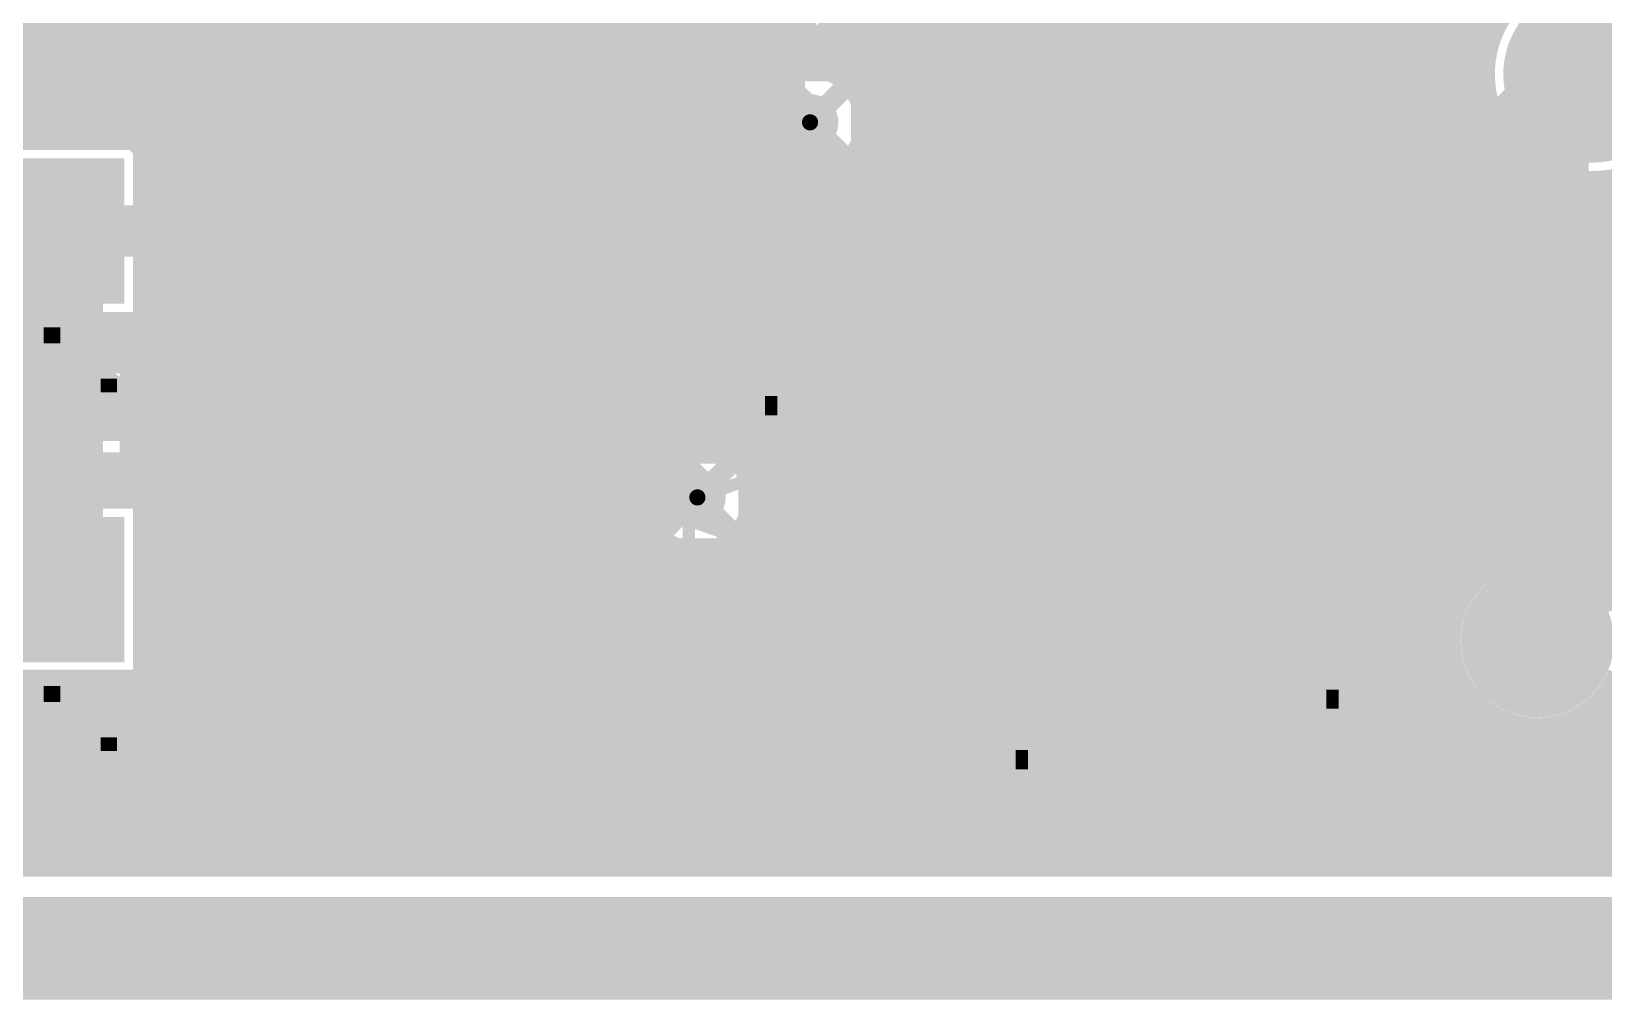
# Model space of a CAD drawing. Extents: x -1 to 119, y -42 to 51.
# Drawn here: x 76.58 to 96.07, y -0.64 to 11.36 of the extents above; entities that cross this region are included whole.
import ezdxf

# ---------------------------------------------------------------- set-up
doc = ezdxf.new("R2010")
doc.units = 0
doc.header["$MEASUREMENT"] = 0
doc.layers.get('0').update_dxf_attribs({"linetype": 'CONTINUOUS'})
for name, color, linetype in [('22-304-0_BOT', 7, 'CONTINUOUS'), ('22-304-0_DRD', 7, 'CONTINUOUS'), ('22-304-0_GND', 6, 'CONTINUOUS'), ('22-304-0_IN1', 4, 'CONTINUOUS'), ('22-304-0_SMB', 3, 'CONTINUOUS'), ('22-304-0_SMT', 5, 'CONTINUOUS'), ('22-304-0_SPT', 10, 'CONTINUOUS'), ('22-304-0_SST', 14, 'CONTINUOUS'), ('22-304-0_TOP', 9, 'CONTINUOUS'), ('THRUHOLE_TAP', 11, 'CONTINUOUS')]:
    doc.layers.add(name, color=color, linetype=linetype)

# ---------------------------------------------------------------- blocks, each defined once
blk = doc.blocks.new('ROUND_19')
at = {"const_width": 0.99949}
blk.add_lwpolyline([(-0.499744, 0, 1), (0.499744, 0, 1)], format="xyb", close=True, dxfattribs=at)
blk = doc.blocks.new('ROUND_22')
at = {"const_width": 0.7493}
blk.add_lwpolyline([(-0.37465, 0, 1), (0.37465, 0, 1)], format="xyb", close=True, dxfattribs=at)
blk = doc.blocks.new('SQUARE_25')
blk.add_solid([(0.8001, 0.8001), (0.8001, -0.8001), (-0.8001, 0.8001), (-0.8001, -0.8001)])
blk = doc.blocks.new('ROUND_60')
at = {"const_width": 0.35052}
blk.add_lwpolyline([(-0.17526, 0, 1), (0.17526, 0, 1)], format="xyb", close=True, dxfattribs=at)
blk = doc.blocks.new('ROUND_57')
at = {"const_width": 0.35052}
blk.add_lwpolyline([(-0.17526, 0, 1), (0.17526, 0, 1)], format="xyb", close=True, dxfattribs=at)
blk = doc.blocks.new('ROUND_64')
at = {"const_width": 0.35052}
blk.add_lwpolyline([(-0.17526, 0, 1), (0.17526, 0, 1)], format="xyb", close=True, dxfattribs=at)
blk = doc.blocks.new('ROUND_66')
at = {"const_width": 1.09982}
blk.add_lwpolyline([(-0.54991, 0, 1), (0.54991, 0, 1)], format="xyb", close=True, dxfattribs=at)
blk = doc.blocks.new('SQUARE_70')
blk.add_solid([(0.89916, 0.89916), (0.89916, -0.89916), (-0.89916, 0.89916), (-0.89916, -0.89916)])
blk = doc.blocks.new('ROUND_74')
at = {"const_width": 0.94996}
blk.add_lwpolyline([(-0.47498, 0, 1), (0.47498, 0, 1)], format="xyb", close=True, dxfattribs=at)
blk = doc.blocks.new('RECTANGLE_2')
blk.add_solid([(0.4826, 0.4064), (0.4826, -0.4064), (-0.4826, 0.4064), (-0.4826, -0.4064)])
blk = doc.blocks.new('RECTANGLE_3')
blk.add_solid([(0.63627, 0.51308), (0.63627, -0.51308), (-0.63627, 0.51308), (-0.63627, -0.51308)])
blk = doc.blocks.new('RECTANGLE_14')
blk.add_solid([(0.508, 0.635), (0.508, -0.635), (-0.508, 0.635), (-0.508, -0.635)])
blk = doc.blocks.new('RECTANGLE_15')
blk.add_solid([(0.6985, 0.4445), (0.6985, -0.4445), (-0.6985, 0.4445), (-0.6985, -0.4445)])
blk = doc.blocks.new('RECTANGLE_17')
blk.add_solid([(1.905, 2.1209), (1.905, -2.1209), (-1.905, 2.1209), (-1.905, -2.1209)])
blk = doc.blocks.new('OBLONG_36')
at = {"const_width": 0.65024}
blk.add_lwpolyline([(0, 0.50038), (0, -0.50038)], dxfattribs=at)
at = {"const_width": 0.32512}
for points in [[(-0.16256, 0.50038, 1), (0.16256, 0.50038, 1)], [(-0.16256, -0.50038, 1), (0.16256, -0.50038, 1)]]:
    blk.add_lwpolyline(points, format="xyb", close=True, dxfattribs=at)
blk = doc.blocks.new('ROUND_87')
at = {"const_width": 0.10033}
blk.add_lwpolyline([(-0.050164, 0, 1), (0.050164, 0, 1)], format="xyb", close=True, dxfattribs=at)
blk = doc.blocks.new('ROUND_88')
at = {"const_width": 0.65024}
blk.add_lwpolyline([(-0.32512, 0, 1), (0.32512, 0, 1)], format="xyb", close=True, dxfattribs=at)
blk = doc.blocks.new('ROUND_89')
at = {"const_width": 0.44958}
blk.add_lwpolyline([(-0.22479, 0, 1), (0.22479, 0, 1)], format="xyb", close=True, dxfattribs=at)
blk = doc.blocks.new('ROUND_91')
at = {"const_width": 0.40005}
blk.add_lwpolyline([(-0.200024, 0, 1), (0.200024, 0, 1)], format="xyb", close=True, dxfattribs=at)

msp = doc.modelspace()

# ---------------------------------------------------------------- linework, layer by layer
at = {"layer": '22-304-0_BOT'}
for points, const_width in [([(116.967, 49.022), (116.967, 1.016), (1.016, 1.016)], 0.254), ([(81.4832, 31.89986), (81.4832, 9.5377)], 0.254), ([(81.7118, 31.67126), (81.7118, 9.5377)], 0.254), ([(81.9404, 31.44266), (81.9404, 9.5377)], 0.254), ([(82.169, 31.21406), (82.169, 9.5377)], 0.254), ([(82.3976, 30.98546), (82.3976, 9.5377)], 0.254), ([(82.6262, 30.75686), (82.6262, 9.5377)], 0.254), ([(82.8548, 30.54858), (82.8548, 9.5377)], 0.254), ([(83.0834, 30.4546), (83.0834, 9.5377)], 0.254), ([(83.312, 30.4419), (83.312, 9.5377)], 0.254), ([(83.5406, 30.4419), (83.5406, 9.5377)], 0.254), ([(83.7692, 30.4419), (83.7692, 9.5377)], 0.254), ([(83.9978, 30.4419), (83.9978, 9.5377)], 0.254), ([(84.2264, 30.4419), (84.2264, 9.5377)], 0.254), ([(84.455, 30.4419), (84.455, 9.5377)], 0.254), ([(84.6836, 30.4419), (84.6836, 9.5377)], 0.254), ([(84.9122, 30.4419), (84.9122, 9.5377)], 0.254), ([(85.1408, 30.4419), (85.1408, 9.5377)], 0.254), ([(94.0562, 30.4419), (94.0562, 1.016)], 0.254), ([(94.2848, 30.4419), (94.2848, 10.14984)], 0.254), ([(94.5134, 30.4419), (94.5134, 10.77214)], 0.254), ([(90.8558, 22.8473), (90.8558, 1.016)], 0.254), ([(91.0844, 22.8473), (91.0844, 1.016)], 0.254), ([(91.313, 22.8473), (91.313, 1.016)], 0.254), ([(91.5416, 22.82698), (91.5416, 1.016)], 0.254), ([(93.8276, 22.74316), (93.8276, 1.016)], 0.254), ([(90.6272, 22.65426), (90.6272, 1.016)], 0.254), ([(91.7702, 22.5298), (91.7702, 1.016)], 0.254), ([(93.599, 22.48408), (93.599, 1.016)], 0.254), ([(90.3986, 22.42566), (90.3986, 1.016)], 0.254), ([(91.9988, 22.352), (91.9988, 1.016)], 0.254), ([(93.3704, 22.32152), (93.3704, 1.016)], 0.254), ([(90.17, 22.19706), (90.17, 1.016)], 0.254), ([(92.2274, 22.2377), (92.2274, 1.016)], 0.254), ([(92.456, 22.17166), (92.456, 1.016)], 0.254), ([(92.6846, 22.1488), (92.6846, 1.016)], 0.254), ([(92.9132, 22.16404), (92.9132, 1.016)], 0.254), ([(93.1418, 22.21992), (93.1418, 1.016)], 0.254), ([(89.9414, 21.96846), (89.9414, 1.016)], 0.254), ([(89.7128, 21.73986), (89.7128, 1.016)], 0.254), ([(89.4842, 21.51126), (89.4842, 1.016)], 0.254), ([(89.2556, 21.28266), (89.2556, 1.016)], 0.254), ([(89.027, 21.05406), (89.027, 1.016)], 0.254), ([(88.7984, 20.82546), (88.7984, 1.016)], 0.254), ([(88.5698, 20.59686), (88.5698, 1.016)], 0.254), ([(88.3412, 20.36826), (88.3412, 1.016)], 0.254), ([(76.9112, 20.2311), (76.9112, 10.0203)], 0.254), ([(77.1398, 20.0025), (77.1398, 10.0203)], 0.254), ([(86.741, 20.07616), (86.741, 10.68832)], 0.254), ([(88.1126, 20.13966), (88.1126, 1.016)], 0.254), ([(77.3684, 19.7739), (77.3684, 10.0203)], 0.254), ([(86.9696, 19.7739), (86.9696, 1.016)], 0.254), ([(87.884, 19.86788), (87.884, 1.016)], 0.254), ([(87.1982, 19.66214), (87.1982, 1.016)], 0.254), ([(87.4268, 19.64182), (87.4268, 1.016)], 0.254), ([(87.6554, 19.70024), (87.6554, 1.016)], 0.254), ([(77.597, 19.5453), (77.597, 10.0203)], 0.254), ([(77.8256, 18.20418), (77.8256, 10.0203)], 0.254), ([(81.2546, 18.01876), (81.2546, 9.5377)], 0.254), ([(76.835, 8.89), (85.598, 8.89), (86.233, 9.525), (86.233, 10.16), (85.852, 10.541), (85.852, 14.6558), (85.852, 17.78)], 0.635), ([(78.0542, 17.99336), (78.0542, 9.5377)], 0.254), ([(78.2828, 17.9578), (78.2828, 9.5377)], 0.254), ([(78.5114, 17.9578), (78.5114, 9.5377)], 0.254), ([(78.74, 17.9578), (78.74, 9.5377)], 0.254), ([(78.9686, 17.9578), (78.9686, 9.5377)], 0.254), ([(79.1972, 17.9578), (79.1972, 9.5377)], 0.254), ([(79.4258, 17.9578), (79.4258, 9.5377)], 0.254), ([(79.6544, 17.9578), (79.6544, 9.5377)], 0.254), ([(79.883, 17.9578), (79.883, 9.5377)], 0.254), ([(80.1116, 17.9578), (80.1116, 9.5377)], 0.254), ([(80.3402, 17.9578), (80.3402, 9.5377)], 0.254), ([(80.5688, 17.9578), (80.5688, 9.5377)], 0.254), ([(80.7974, 17.9578), (80.7974, 9.5377)], 0.254), ([(81.026, 17.9578), (81.026, 9.5377)], 0.254), ([(94.742, 15.22476), (94.742, 11.4427)], 0.254), ([(86.5124, 14.49324), (86.5124, 10.85596)], 0.254), ([(85.2043, 14.44752), (85.2043, 10.541)], 0.254), ([(86.4997, 14.44752), (86.4997, 10.86104)], 0.254), ([(76.6826, 13.99794), (76.6826, 10.0203)], 0.254), ([(76.454, 13.81506), (76.454, 10.0203)], 0.254), ([(85.2043, 11.303), (75.48372, 11.303)], 0.254), ([(94.6785, 11.303), (86.4997, 11.303)], 0.254), ([(95.92564, 10.83564), (95.25, 10.14984), (95.25, 3.81)], 1.27), ([(85.2043, 11.0744), (75.48372, 11.0744)], 0.254), ([(94.615, 11.0744), (86.4997, 11.0744)], 0.254), ([(85.2043, 10.8458), (75.48372, 10.8458)], 0.254), ([(94.58198, 10.8458), (86.53272, 10.8458)], 0.254), ([(85.2043, 10.6172), (75.48372, 10.6172)], 0.254), ([(94.40672, 10.6172), (86.79688, 10.6172)], 0.254), ([(86.233, 10.2362), (86.233, 10.16), (86.233, 9.525), (85.598, 8.89), (76.835, 8.89)], 0.635), ([(85.22208, 10.3886), (75.48372, 10.3886)], 0.254), ([(94.31528, 10.3886), (86.89594, 10.3886)], 0.254), ([(85.32876, 10.16), (75.48372, 10.16)], 0.254), ([(77.9653, 10.0203), (75.7047, 10.0203)], 0.254), ([(77.9653, 10.0203), (77.9653, 9.5377)], 0.254), ([(85.3694, 10.1092), (85.3694, 9.5758)], 0.254), ([(85.39988, 10.07618), (85.5853, 9.89076)], 0.254), ([(86.8807, 10.02792), (86.8807, 9.525)], 0.254), ([(94.2848, 10.16), (86.90864, 10.16)], 0.254), ([(94.2848, 10.14984), (94.2848, 4.2926)], 0.254), ([(85.54466, 9.9314), (77.9653, 9.9314)], 0.254), ([(85.5853, 9.89076), (85.5853, 9.7917)], 0.254), ([(85.5853, 9.89076), (85.5853, 9.7917)], 0.254), ([(94.2848, 9.9314), (86.8807, 9.9314)], 0.254), ([(85.49386, 9.7028), (77.9653, 9.7028)], 0.254), ([(85.5853, 9.7917), (85.32876, 9.5377)], 0.254), ([(85.5853, 9.7917), (85.32876, 9.5377)], 0.254), ([(94.2848, 9.7028), (86.8807, 9.7028)], 0.254), ([(85.32876, 9.5377), (77.9653, 9.5377)], 0.254), ([(85.32876, 9.5377), (77.9653, 9.5377)], 0.254), ([(94.2848, 9.4742), (86.87816, 9.4742)], 0.254), ([(94.2848, 9.2456), (86.8172, 9.2456)], 0.254), ([(86.68258, 9.06018), (86.06282, 8.43788)], 0.254), ([(86.68258, 9.06018), (86.06282, 8.43788)], 0.254), ([(86.741, 9.12368), (86.741, 1.016)], 0.254), ([(86.5124, 8.88746), (86.5124, 1.016)], 0.254), ([(94.2848, 9.017), (86.6394, 9.017)], 0.254), ([(86.2838, 8.65886), (86.2838, 1.016)], 0.254), ([(94.2848, 8.7884), (86.4108, 8.7884)], 0.254), ([(94.2848, 8.5598), (86.1822, 8.5598)], 0.254), ([(85.8266, 8.28294), (85.8266, 1.016)], 0.254), ([(94.2848, 8.3312), (85.92566, 8.3312)], 0.254), ([(86.0552, 8.43026), (86.0552, 1.016)], 0.254), ([(85.598, 8.2423), (77.9653, 8.2423)], 0.254), ([(77.9653, 8.2423), (77.9653, 7.7597)], 0.254), ([(94.2848, 8.1026), (77.9653, 8.1026)], 0.254), ([(78.0542, 8.2423), (78.0542, 7.2517)], 0.254), ([(78.2828, 8.2423), (78.2828, 7.2517)], 0.254), ([(78.5114, 8.2423), (78.5114, 7.2517)], 0.254), ([(78.74, 8.2423), (78.74, 7.2517)], 0.254), ([(78.9686, 8.2423), (78.9686, 7.2517)], 0.254), ([(79.1972, 8.2423), (79.1972, 7.2517)], 0.254), ([(79.4258, 8.2423), (79.4258, 7.2517)], 0.254), ([(79.6544, 8.2423), (79.6544, 7.2517)], 0.254), ([(79.883, 8.2423), (79.883, 7.2517)], 0.254), ([(80.1116, 8.2423), (80.1116, 7.2517)], 0.254), ([(80.3402, 8.2423), (80.3402, 7.2517)], 0.254), ([(80.5688, 8.2423), (80.5688, 7.2517)], 0.254), ([(80.7974, 8.2423), (80.7974, 7.2517)], 0.254), ([(81.026, 8.2423), (81.026, 7.2517)], 0.254), ([(81.2546, 8.2423), (81.2546, 7.2517)], 0.254), ([(81.4832, 8.2423), (81.4832, 7.2517)], 0.254), ([(81.7118, 8.2423), (81.7118, 7.2517)], 0.254), ([(81.9404, 8.2423), (81.9404, 7.2517)], 0.254), ([(82.169, 8.2423), (82.169, 7.2517)], 0.254), ([(82.3976, 8.2423), (82.3976, 7.2517)], 0.254), ([(82.6262, 8.2423), (82.6262, 7.2517)], 0.254), ([(82.8548, 8.2423), (82.8548, 7.2517)], 0.254), ([(83.0834, 8.2423), (83.0834, 7.2517)], 0.254), ([(83.312, 8.2423), (83.312, 7.2517)], 0.254), ([(83.5406, 8.2423), (83.5406, 7.2517)], 0.254), ([(83.7692, 8.2423), (83.7692, 7.2517)], 0.254), ([(83.9978, 8.2423), (83.9978, 7.2263)], 0.254), ([(84.2264, 8.2423), (84.2264, 7.10692)], 0.254), ([(84.455, 8.2423), (84.455, 6.8834)], 0.254), ([(84.6836, 8.2423), (84.6836, 6.6548)], 0.254), ([(84.9122, 8.2423), (84.9122, 6.4262)], 0.254), ([(85.1408, 8.2423), (85.1408, 6.1976)], 0.254), ([(85.3694, 8.2423), (85.3694, 6.00964)], 0.254), ([(85.598, 8.2423), (85.598, 1.016)], 0.254), ([(94.2848, 7.874), (77.9653, 7.874)], 0.254), ([(77.9653, 7.7597), (75.7047, 7.7597)], 0.254), ([(76.454, 7.7597), (76.454, 7.2517)], 0.254), ([(76.6826, 7.7597), (76.6826, 7.2517)], 0.254), ([(76.9112, 7.7597), (76.9112, 7.2517)], 0.254), ([(77.1398, 7.7597), (77.1398, 7.2517)], 0.254), ([(77.3684, 7.7597), (77.3684, 7.2517)], 0.254), ([(77.597, 7.7597), (77.597, 7.2517)], 0.254), ([(77.8256, 7.7597), (77.8256, 7.2517)], 0.254), ([(94.2848, 7.6454), (67.8942, 7.6454)], 0.254), ([(94.2848, 7.4168), (67.8942, 7.4168)], 0.254), ([(83.82, 7.2517), (74.93, 7.2517)], 0.254), ([(94.2848, 7.1882), (84.0994, 7.1882)], 0.254), ([(84.28482, 7.05358), (85.14842, 6.19252)], 0.254), ([(94.2848, 6.9596), (84.3788, 6.9596)], 0.254), ([(84.836, 5.588), (83.82, 6.604), (74.93, 6.604), (72.8345, 4.5085), (72.8345, 4.445)], 0.635), ([(94.2848, 6.731), (84.6074, 6.731)], 0.254), ([(94.2848, 6.5024), (84.836, 6.5024)], 0.254), ([(94.2848, 6.2738), (85.0646, 6.2738)], 0.254), ([(83.55076, 5.9563), (75.1967, 5.9563)], 0.254), ([(76.454, 5.9563), (76.454, 5.5753)], 0.254), ([(76.6826, 5.9563), (76.6826, 5.5753)], 0.254), ([(76.9112, 5.9563), (76.9112, 5.5753)], 0.254), ([(77.1398, 5.9563), (77.1398, 5.5753)], 0.254), ([(77.3684, 5.9563), (77.3684, 5.5753)], 0.254), ([(77.597, 5.9563), (77.597, 5.5753)], 0.254), ([(77.8256, 5.9563), (77.8256, 5.5753)], 0.254), ([(78.0542, 5.9563), (78.0542, 1.016)], 0.254), ([(78.2828, 5.9563), (78.2828, 1.016)], 0.254), ([(78.5114, 5.9563), (78.5114, 1.016)], 0.254), ([(78.74, 5.9563), (78.74, 1.016)], 0.254), ([(78.9686, 5.9563), (78.9686, 1.016)], 0.254), ([(79.1972, 5.9563), (79.1972, 1.016)], 0.254), ([(79.4258, 5.9563), (79.4258, 1.016)], 0.254), ([(79.6544, 5.9563), (79.6544, 1.016)], 0.254), ([(79.883, 5.9563), (79.883, 1.016)], 0.254), ([(80.1116, 5.9563), (80.1116, 1.016)], 0.254), ([(80.3402, 5.9563), (80.3402, 1.016)], 0.254), ([(80.5688, 5.9563), (80.5688, 1.016)], 0.254), ([(80.7974, 5.9563), (80.7974, 1.016)], 0.254), ([(81.026, 5.9563), (81.026, 1.016)], 0.254), ([(81.2546, 5.9563), (81.2546, 1.016)], 0.254), ([(81.4832, 5.9563), (81.4832, 1.016)], 0.254), ([(81.7118, 5.9563), (81.7118, 1.016)], 0.254), ([(81.9404, 5.9563), (81.9404, 1.016)], 0.254), ([(82.169, 5.9563), (82.169, 1.016)], 0.254), ([(82.3976, 5.9563), (82.3976, 1.016)], 0.254), ([(82.6262, 5.9563), (82.6262, 1.016)], 0.254), ([(82.8548, 5.9563), (82.8548, 1.016)], 0.254), ([(83.0834, 5.9563), (83.0834, 1.016)], 0.254), ([(83.312, 5.9563), (83.312, 1.016)], 0.254), ([(83.5406, 5.9563), (83.5406, 1.016)], 0.254), ([(83.55076, 5.9563), (84.23148, 5.27558)], 0.254), ([(94.2848, 6.0452), (85.33892, 6.0452)], 0.254), ([(83.69046, 5.8166), (75.057, 5.8166)], 0.254), ([(83.7692, 5.73786), (83.7692, 1.016)], 0.254), ([(94.2848, 5.8166), (85.47608, 5.8166)], 0.254), ([(83.91906, 5.588), (74.8284, 5.588)], 0.254), ([(77.9653, 5.5753), (75.7047, 5.5753)], 0.254), ([(77.9653, 5.5753), (77.9653, 3.3147)], 0.254), ([(94.2848, 5.588), (85.51672, 5.588)], 0.254), ([(84.14766, 5.3594), (77.9653, 5.3594)], 0.254), ([(83.9978, 5.50926), (83.9978, 1.016)], 0.254), ([(94.2848, 5.3594), (85.47608, 5.3594)], 0.254), ([(84.2264, 5.28066), (84.2264, 1.016)], 0.254), ([(85.3694, 5.16636), (85.3694, 1.016)], 0.254), ([(84.33308, 5.1308), (77.9653, 5.1308)], 0.254), ([(84.455, 5.02412), (84.455, 1.016)], 0.254), ([(85.1408, 4.98094), (85.1408, 1.016)], 0.254), ([(94.2848, 5.1308), (85.33892, 5.1308)], 0.254), ([(94.2848, 4.9022), (77.9653, 4.9022)], 0.254), ([(84.6836, 4.92506), (84.6836, 1.016)], 0.254), ([(84.9122, 4.91236), (84.9122, 1.016)], 0.254), ([(94.2848, 4.6736), (77.9653, 4.6736)], 0.254), ([(94.2848, 4.445), (77.9653, 4.445)], 0.254), ([(94.24924, 4.2164), (77.9653, 4.2164)], 0.254), ([(94.18574, 3.9878), (77.9653, 3.9878)], 0.254), ([(94.1705, 3.7592), (77.9653, 3.7592)], 0.254), ([(94.20606, 3.5306), (77.9653, 3.5306)], 0.254), ([(94.2975, 3.302), (51.0286, 3.302)], 0.254), ([(77.9653, 3.3147), (75.7047, 3.3147)], 0.254), ([(76.454, 3.3147), (76.454, 1.016)], 0.254), ([(76.6826, 3.3147), (76.6826, 1.016)], 0.254), ([(76.9112, 3.3147), (76.9112, 1.016)], 0.254), ([(77.1398, 3.3147), (77.1398, 1.016)], 0.254), ([(77.3684, 3.3147), (77.3684, 1.016)], 0.254), ([(77.597, 3.3147), (77.597, 1.016)], 0.254), ([(77.8256, 3.3147), (77.8256, 1.016)], 0.254), ([(94.2848, 3.3274), (94.2848, 1.016)], 0.254), ([(94.46006, 3.0734), (50.8, 3.0734)], 0.254), ([(94.5134, 3.02006), (94.5134, 1.016)], 0.254), ([(96.45904, 3.0734), (96.03994, 3.0734)], 0.254), ([(96.1136, 3.1623), (96.1136, 1.016)], 0.254), ([(94.7674, 2.8448), (50.5714, 2.8448)], 0.254), ([(94.742, 2.8575), (94.742, 1.016)], 0.254), ([(95.6564, 2.80924), (95.6564, 1.016)], 0.254), ([(96.76638, 2.8448), (95.7326, 2.8448)], 0.254), ([(95.885, 2.93624), (95.885, 1.016)], 0.254), ([(110.00232, 2.6162), (50.3428, 2.6162)], 0.254), ([(94.9706, 2.76606), (94.9706, 1.016)], 0.254), ([(95.1992, 2.7305), (95.1992, 1.016)], 0.254), ([(95.4278, 2.74574), (95.4278, 1.016)], 0.254), ([(110.1979, 2.3876), (50.1142, 2.3876)], 0.254), ([(110.43158, 2.159), (49.8856, 2.159)], 0.254), ([(110.70844, 1.9304), (49.657, 1.9304)], 0.254), ([(111.05134, 1.7018), (6.9469, 1.7018)], 0.254), ([(111.506, 1.4732), (6.49224, 1.4732)], 0.254), ([(112.24768, 1.2446), (5.75056, 1.2446)], 0.254)]:
    msp.add_lwpolyline(points, dxfattribs=dict(at, const_width=const_width))
at = {"layer": '22-304-0_BOT', "const_width": 0.254}
for points in [[(95.92564, 12.16406, 0.4091924), (94.59468, 10.8585)], [(97.25406, 10.83564, 0.4142136), (95.92564, 12.16406)], [(86.91372, 10.2362, 0.300424), (86.4997, 10.86104)], [(94.56166, 10.82548, 0.1964937), (94.28548, 10.14984)], [(94.56166, 10.82548, 0.1964937), (94.28548, 10.14984)], [(85.2043, 10.541, 0.1989124), (85.39401, 10.08301)], [(85.2043, 10.541, 0.1989124), (85.39401, 10.08301)], [(86.8807, 10.02792, 0.0779385), (86.91336, 10.2362)], [(86.6902, 9.0678, 0.1989124), (86.87958, 9.525)], [(86.6902, 9.0678, 0.1989124), (86.87958, 9.525)], [(85.598, 8.2423, 0.1989118), (86.05599, 8.43201)], [(84.2772, 7.0612, 0.1989124), (83.82, 7.25058)], [(84.2772, 7.0612, 0.1989124), (83.82, 7.25058)], [(85.51672, 5.588, 0.2804748), (85.14842, 6.19252)], [(84.836, 4.90728, 0.4142136), (85.51672, 5.588)], [(84.23148, 5.27558, 0.2804741), (84.836, 4.90728)], [(94.2848, 4.2926, 0.1164338), (94.17087, 3.81)], [(94.1705, 3.81, 0.4142136), (95.25, 2.7305)], [(95.25, 2.7305, 0.3052457), (96.25076, 3.4036)]]:
    msp.add_lwpolyline(points, format="xyb", dxfattribs=at)
at = {"layer": '22-304-0_DRD'}
for points, const_width in [([(117.99062, 0), (0, 0), (0, 50.06086), (117.99062, 50.06086), (117.99062, 0)], 1.27), ([(86.1822, 12.3952), (86.1822, 11.1252)], 0.254), ([(87.4522, 12.3952), (86.1822, 11.1252)], 0.254), ([(87.4522, 11.1252), (86.1822, 12.3952)], 0.254), ([(87.4522, 11.1252), (87.4522, 12.3952)], 0.254), ([(95.29064, 11.47064), (95.29064, 10.20064)], 0.254), ([(96.56064, 11.47064), (95.29064, 11.47064)], 0.254), ([(95.92564, 11.47064), (95.92564, 10.20064)], 0.254), ([(86.1822, 11.1252), (87.4522, 11.1252)], 0.254), ([(85.598, 10.8712), (85.598, 9.6012)], 0.254), ([(86.868, 10.8712), (85.598, 10.8712)], 0.254), ([(86.868, 10.8712), (85.598, 9.6012)], 0.254), ([(86.868, 9.6012), (85.598, 10.8712)], 0.254), ([(86.868, 9.6012), (86.868, 10.8712)], 0.254), ([(96.56064, 10.83564), (95.29064, 10.83564)], 0.254), ([(95.29064, 10.20064), (96.56064, 10.20064)], 0.254), ([(77.47, 9.525), (76.2, 8.255)], 0.254), ([(77.47, 8.255), (76.2, 9.525)], 0.254), ([(85.598, 9.6012), (86.868, 9.6012)], 0.254), ([(84.201, 6.223), (84.201, 4.953)], 0.254), ([(85.471, 6.223), (84.201, 6.223)], 0.254), ([(85.471, 6.223), (84.201, 4.953)], 0.254), ([(85.471, 4.953), (84.201, 6.223)], 0.254), ([(85.471, 4.953), (85.471, 6.223)], 0.254), ([(77.47, 5.08), (76.2, 3.81)], 0.254), ([(77.47, 3.81), (76.2, 5.08)], 0.254), ([(84.201, 4.953), (85.471, 4.953)], 0.254), ([(94.996, 4.445), (94.615, 4.064)], 0.254), ([(95.504, 4.445), (94.996, 4.445)], 0.254), ([(95.885, 4.064), (95.504, 4.445)], 0.254), ([(94.615, 4.064), (94.615, 3.556)], 0.254), ([(95.885, 3.556), (95.885, 4.064)], 0.254), ([(94.615, 3.556), (94.996, 3.175)], 0.254), ([(95.504, 3.175), (95.885, 3.556)], 0.254), ([(94.996, 3.175), (95.504, 3.175)], 0.254)]:
    msp.add_lwpolyline(points, dxfattribs=dict(at, const_width=const_width))
at = {"layer": '22-304-0_GND', "const_width": 1.27}
msp.add_lwpolyline([(117.99062, 0), (0, 0), (0, 50.06086), (117.99062, 50.06086), (117.99062, 0)], dxfattribs=at)
at = {"layer": '22-304-0_IN1', "const_width": 0.254}
for points in [[(76.2508, 11.684, 0.4142136), (76.708, 11.2268)], [(86.39556, 11.2268, 0.1688031), (86.8172, 11.08028)], [(86.8172, 11.07948, 0.1688024), (87.23933, 11.22617)], [(94.6531, 11.2268, 0.074693), (94.59434, 10.83564)], [(86.233, 10.91692, 0.4142136), (85.55228, 10.2362)], [(86.91372, 10.2362, 0.4142136), (86.233, 10.91692)], [(94.59468, 10.83564, 0.4142136), (95.92564, 9.50468)], [(95.92564, 9.50468, 0.4142136), (97.2566, 10.83564)], [(85.55228, 10.2362, 0.4142136), (86.233, 9.55548)], [(86.233, 9.55548, 0.4142136), (86.91372, 10.2362)], [(84.836, 6.26872, 0.4142136), (84.15528, 5.588)], [(85.51672, 5.588, 0.4142136), (84.836, 6.26872)], [(84.15528, 5.588, 0.4142136), (84.836, 4.90728)], [(84.836, 4.90728, 0.4142136), (85.51672, 5.588)], [(95.25, 4.8895, 0.4142136), (94.1705, 3.81)], [(96.24822, 4.2164, 0.305004), (95.25, 4.88696)], [(94.1705, 3.81, 0.4142136), (95.25, 2.7305)], [(95.25, 2.7305, 0.3052457), (96.25076, 3.4036)]]:
    msp.add_lwpolyline(points, format="xyb", dxfattribs=at)
at = {"layer": '22-304-0_IN1'}
for points, const_width in [([(76.6318, 11.23188), (76.6318, 10.0203)], 0.254), ([(86.39556, 11.2268), (76.708, 11.2268)], 0.254), ([(76.8604, 11.2268), (76.8604, 10.0203)], 0.254), ([(77.089, 11.2268), (77.089, 10.0203)], 0.254), ([(77.3176, 11.2268), (77.3176, 10.0203)], 0.254), ([(77.5462, 11.2268), (77.5462, 10.0203)], 0.254), ([(77.7748, 11.2268), (77.7748, 10.0203)], 0.254), ([(78.0034, 11.2268), (78.0034, 1.27)], 0.254), ([(78.232, 11.2268), (78.232, 1.27)], 0.254), ([(78.4606, 11.2268), (78.4606, 1.27)], 0.254), ([(78.6892, 11.2268), (78.6892, 1.27)], 0.254), ([(78.9178, 11.2268), (78.9178, 1.27)], 0.254), ([(79.1464, 11.2268), (79.1464, 1.27)], 0.254), ([(79.375, 11.2268), (79.375, 1.27)], 0.254), ([(79.6036, 11.2268), (79.6036, 1.27)], 0.254), ([(79.8322, 11.2268), (79.8322, 1.27)], 0.254), ([(80.0608, 11.2268), (80.0608, 1.27)], 0.254), ([(80.2894, 11.2268), (80.2894, 1.27)], 0.254), ([(80.518, 11.2268), (80.518, 1.27)], 0.254), ([(80.7466, 11.2268), (80.7466, 1.27)], 0.254), ([(80.9752, 11.2268), (80.9752, 1.27)], 0.254), ([(81.2038, 11.2268), (81.2038, 1.27)], 0.254), ([(81.4324, 11.2268), (81.4324, 1.27)], 0.254), ([(81.661, 11.2268), (81.661, 1.27)], 0.254), ([(81.8896, 11.2268), (81.8896, 1.27)], 0.254), ([(82.1182, 11.2268), (82.1182, 1.27)], 0.254), ([(82.3468, 11.2268), (82.3468, 1.27)], 0.254), ([(82.5754, 11.2268), (82.5754, 1.27)], 0.254), ([(82.804, 11.2268), (82.804, 1.27)], 0.254), ([(83.0326, 11.2268), (83.0326, 1.27)], 0.254), ([(83.2612, 11.2268), (83.2612, 1.27)], 0.254), ([(83.4898, 11.2268), (83.4898, 1.27)], 0.254), ([(83.7184, 11.2268), (83.7184, 1.27)], 0.254), ([(83.947, 11.2268), (83.947, 1.27)], 0.254), ([(84.1756, 11.2268), (84.1756, 5.74802)], 0.254), ([(84.4042, 11.2268), (84.4042, 6.11378)], 0.254), ([(84.6328, 11.2268), (84.6328, 6.2357)], 0.254), ([(84.8614, 11.2268), (84.8614, 6.26618)], 0.254), ([(85.09, 11.2268), (85.09, 6.21792)], 0.254), ([(85.3186, 11.2268), (85.3186, 6.06552)], 0.254), ([(85.5472, 11.2268), (85.5472, 1.27)], 0.254), ([(85.7758, 11.2268), (85.7758, 10.73912)], 0.254), ([(86.0044, 11.2268), (86.0044, 10.87628)], 0.254), ([(86.233, 11.2268), (86.233, 10.91692)], 0.254), ([(86.4616, 11.18108), (86.4616, 10.87628)], 0.254), ([(94.6531, 11.2268), (87.23884, 11.2268)], 0.254), ([(87.376, 11.2268), (87.376, 1.27)], 0.254), ([(87.6046, 11.2268), (87.6046, 1.27)], 0.254), ([(87.8332, 11.2268), (87.8332, 1.27)], 0.254), ([(88.0618, 11.2268), (88.0618, 1.27)], 0.254), ([(88.2904, 11.2268), (88.2904, 1.27)], 0.254), ([(88.519, 11.2268), (88.519, 1.27)], 0.254), ([(88.7476, 11.2268), (88.7476, 1.27)], 0.254), ([(88.9762, 11.2268), (88.9762, 1.27)], 0.254), ([(89.2048, 11.2268), (89.2048, 1.27)], 0.254), ([(89.4334, 11.2268), (89.4334, 1.27)], 0.254), ([(89.662, 11.2268), (89.662, 1.27)], 0.254), ([(89.8906, 11.2268), (89.8906, 1.27)], 0.254), ([(90.1192, 11.2268), (90.1192, 1.27)], 0.254), ([(90.3478, 11.2268), (90.3478, 1.27)], 0.254), ([(90.5764, 11.2268), (90.5764, 1.27)], 0.254), ([(90.805, 11.2268), (90.805, 1.27)], 0.254), ([(91.0336, 11.2268), (91.0336, 1.27)], 0.254), ([(91.2622, 11.2268), (91.2622, 1.27)], 0.254), ([(91.4908, 11.2268), (91.4908, 1.27)], 0.254), ([(91.7194, 11.2268), (91.7194, 1.27)], 0.254), ([(91.948, 11.2268), (91.948, 1.27)], 0.254), ([(92.1766, 11.2268), (92.1766, 1.27)], 0.254), ([(92.4052, 11.2268), (92.4052, 1.27)], 0.254), ([(92.6338, 11.2268), (92.6338, 1.27)], 0.254), ([(92.8624, 11.2268), (92.8624, 1.27)], 0.254), ([(93.091, 11.2268), (93.091, 1.27)], 0.254), ([(93.3196, 11.2268), (93.3196, 1.27)], 0.254), ([(93.5482, 11.2268), (93.5482, 1.27)], 0.254), ([(93.7768, 11.2268), (93.7768, 1.27)], 0.254), ([(94.0054, 11.2268), (94.0054, 1.27)], 0.254), ([(94.234, 11.2268), (94.234, 4.17322)], 0.254), ([(94.4626, 11.2268), (94.4626, 4.54914)], 0.254), ([(86.65464, 11.0998), (59.82208, 11.0998)], 0.254), ([(86.6902, 11.09218), (86.6902, 10.73912)], 0.254), ([(86.9188, 11.0871), (86.9188, 1.27)], 0.254), ([(94.62008, 11.0998), (86.97722, 11.0998)], 0.254), ([(87.1474, 11.16584), (87.1474, 1.27)], 0.254), ([(85.98916, 10.8712), (67.30492, 10.8712)], 0.254), ([(94.59468, 10.8712), (86.4743, 10.8712)], 0.254), ([(85.6869, 10.6426), (67.44208, 10.6426)], 0.254), ([(94.60738, 10.6426), (86.77656, 10.6426)], 0.254), ([(85.57514, 10.414), (67.48272, 10.414)], 0.254), ([(94.66326, 10.414), (86.88832, 10.414)], 0.254), ([(94.6912, 10.3378), (94.6912, 4.73202)], 0.254), ([(85.55482, 10.1854), (67.44208, 10.1854)], 0.254), ([(77.9653, 10.0203), (75.7047, 10.0203)], 0.254), ([(77.9653, 10.0203), (77.9653, 7.7597)], 0.254), ([(94.76232, 10.1854), (86.91118, 10.1854)], 0.254), ([(85.61324, 9.9568), (77.9653, 9.9568)], 0.254), ([(94.92488, 9.9568), (86.85276, 9.9568)], 0.254), ([(94.9198, 9.96188), (94.9198, 4.83616)], 0.254), ([(85.78088, 9.7282), (77.9653, 9.7282)], 0.254), ([(85.7758, 9.73328), (85.7758, 1.27)], 0.254), ([(95.1865, 9.7282), (86.68512, 9.7282)], 0.254), ([(86.6902, 9.73328), (86.6902, 1.27)], 0.254), ([(95.1484, 9.7536), (95.1484, 4.88442)], 0.254), ([(95.377, 9.62152), (95.377, 4.88188)], 0.254), ([(116.967, 9.4996), (77.9653, 9.4996)], 0.254), ([(86.0044, 9.59612), (86.0044, 1.27)], 0.254), ([(86.233, 9.55548), (86.233, 1.27)], 0.254), ([(86.4616, 9.59612), (86.4616, 1.27)], 0.254), ([(95.6056, 9.54278), (95.6056, 4.82854)], 0.254), ([(95.8342, 9.50722), (95.8342, 4.71678)], 0.254), ([(96.0628, 9.5123), (96.0628, 4.5212)], 0.254), ([(76.835, 8.89), (76.835, 4.445)], 1.27), ([(116.967, 9.271), (77.9653, 9.271)], 0.254), ([(116.967, 9.0424), (77.9653, 9.0424)], 0.254), ([(116.967, 8.8138), (77.9653, 8.8138)], 0.254), ([(116.967, 8.5852), (77.9653, 8.5852)], 0.254), ([(116.967, 8.3566), (77.9653, 8.3566)], 0.254), ([(116.967, 8.128), (77.9653, 8.128)], 0.254), ([(116.967, 7.8994), (77.9653, 7.8994)], 0.254), ([(77.9653, 7.7597), (77.8002, 7.7597)], 0.254), ([(77.8002, 7.7597), (77.8002, 5.5753)], 0.254), ([(116.967, 7.6708), (77.8002, 7.6708)], 0.254), ([(116.967, 7.4422), (77.8002, 7.4422)], 0.254), ([(116.967, 7.2136), (77.8002, 7.2136)], 0.254), ([(112.37722, 6.985), (77.8002, 6.985)], 0.254), ([(111.88446, 6.7564), (77.8002, 6.7564)], 0.254), ([(111.58728, 6.5278), (77.8002, 6.5278)], 0.254), ([(111.37392, 6.2992), (77.8002, 6.2992)], 0.254), ([(84.35594, 6.0706), (77.8002, 6.0706)], 0.254), ([(111.21644, 6.0706), (85.31352, 6.0706)], 0.254), ([(84.20608, 5.842), (77.8002, 5.842)], 0.254), ([(111.09706, 5.842), (85.46592, 5.842)], 0.254), ([(84.15528, 5.6134), (77.8002, 5.6134)], 0.254), ([(77.9653, 5.5753), (77.8002, 5.5753)], 0.254), ([(77.9653, 5.5753), (77.9653, 3.3147)], 0.254), ([(103.08336, 5.6134), (85.51418, 5.6134)], 0.254), ([(84.18576, 5.3848), (77.9653, 5.3848)], 0.254), ([(84.1756, 5.42544), (84.1756, 1.27)], 0.254), ([(102.89794, 5.3848), (85.4837, 5.3848)], 0.254), ([(84.31022, 5.1562), (77.9653, 5.1562)], 0.254), ([(102.82936, 5.1562), (85.36178, 5.1562)], 0.254), ([(84.4042, 5.06222), (84.4042, 1.27)], 0.254), ([(85.09, 4.95808), (85.09, 1.27)], 0.254), ([(85.3186, 5.10794), (85.3186, 1.27)], 0.254), ([(84.67344, 4.9276), (77.9653, 4.9276)], 0.254), ([(84.6328, 4.93776), (84.6328, 1.27)], 0.254), ([(84.8614, 4.90728), (84.8614, 1.27)], 0.254), ([(102.84206, 4.9276), (84.99602, 4.9276)], 0.254), ([(94.63786, 4.699), (77.9653, 4.699)], 0.254), ([(96.63684, 4.699), (95.86214, 4.699)], 0.254), ([(94.39656, 4.4704), (77.9653, 4.4704)], 0.254), ([(96.39554, 4.4704), (96.10344, 4.4704)], 0.254), ([(94.2594, 4.2418), (77.9653, 4.2418)], 0.254), ([(94.18828, 4.0132), (77.9653, 4.0132)], 0.254), ([(94.1705, 3.7846), (77.9653, 3.7846)], 0.254), ([(94.20098, 3.556), (77.9653, 3.556)], 0.254), ([(94.234, 3.44424), (94.234, 1.27)], 0.254), ([(94.2848, 3.3274), (58.89752, 3.3274)], 0.254), ([(77.9653, 3.3147), (75.7047, 3.3147)], 0.254), ([(76.6318, 3.3147), (76.6318, 1.27)], 0.254), ([(76.8604, 3.3147), (76.8604, 1.27)], 0.254), ([(77.089, 3.3147), (77.089, 1.27)], 0.254), ([(77.3176, 3.3147), (77.3176, 1.27)], 0.254), ([(77.5462, 3.3147), (77.5462, 1.27)], 0.254), ([(77.7748, 3.3147), (77.7748, 1.27)], 0.254), ([(94.4372, 3.0988), (34.4678, 3.0988)], 0.254), ([(94.4626, 3.07086), (94.4626, 1.27)], 0.254), ([(96.0628, 3.0988), (96.0628, 1.27)], 0.254), ([(96.43618, 3.0988), (96.0628, 3.0988)], 0.254), ([(94.71914, 2.8702), (34.18586, 2.8702)], 0.254), ([(94.6912, 2.88544), (94.6912, 1.27)], 0.254), ([(96.71812, 2.8702), (95.78086, 2.8702)], 0.254), ([(95.8342, 2.90068), (95.8342, 1.27)], 0.254), ([(116.967, 2.6416), (9.30402, 2.6416)], 0.254), ([(94.9198, 2.7813), (94.9198, 1.27)], 0.254), ([(95.1484, 2.73558), (95.1484, 1.27)], 0.254), ([(95.377, 2.73812), (95.377, 1.27)], 0.254), ([(95.6056, 2.79146), (95.6056, 1.27)], 0.254), ([(116.967, 2.413), (1.651, 2.413)], 0.254), ([(116.967, 2.1844), (1.651, 2.1844)], 0.254), ([(116.967, 1.9558), (1.651, 1.9558)], 0.254), ([(116.967, 1.7272), (1.651, 1.7272)], 0.254), ([(116.967, 1.4986), (1.651, 1.4986)], 0.254), ([(116.967, 1.27), (1.651, 1.27)], 0.254)]:
    msp.add_lwpolyline(points, dxfattribs=dict(at, const_width=const_width))
at = {"layer": '22-304-0_SST'}
for points, const_width in [([(92.9259, 19.33448), (103.9241, 19.33448), (103.9241, 7.33552), (92.9259, 7.33552), (92.9259, 19.33448)], 0.20066), ([(92.075, 3.937), (86.995, 3.937), (86.995, 15.113), (92.075, 15.113), (92.075, 3.937)], 0.254), ([(83.82, 10.922), (82.55, 10.922), (82.296, 11.176), (82.296, 14.478), (84.074, 14.478), (84.074, 11.176), (83.82, 10.922)], 0.1524), ([(86.106, 14.224), (86.106, 14.351), (84.455, 14.351), (84.074, 13.97), (84.074, 11.049), (86.106, 11.049), (86.106, 14.224)], 0.1524), ([(80.2005, 11.2395), (80.2005, 14.1605), (78.5622, 14.1605), (78.5622, 11.2395), (80.2005, 11.2395)], 0.1524), ([(80.4545, 14.1605), (80.4545, 11.2395), (82.0928, 11.2395), (82.0928, 14.1605), (80.4545, 14.1605)], 0.1524), ([(84.2645, 10.9855), (84.2645, 8.0645), (85.9028, 8.0645), (85.9028, 10.9855), (84.2645, 10.9855)], 0.1524), ([(69.23532, 6.89102), (79.03464, 6.89102), (79.03464, 10.4902), (69.23532, 10.4902), (69.23532, 6.89102)], 0.20066), ([(79.629, 7.366), (79.629, 7.239), (81.28, 7.239), (81.661, 7.62), (81.661, 10.541), (79.629, 10.541), (79.629, 7.366)], 0.1524), ([(82.169, 7.366), (82.169, 7.239), (83.82, 7.239), (84.201, 7.62), (84.201, 10.541), (82.169, 10.541), (82.169, 7.366)], 0.1524), ([(79.03464, 7.88924), (78.63332, 7.88924), (78.63332, 10.08888), (69.6341, 10.08888), (69.6341, 7.88924), (69.23532, 7.88924)], 0.20066), ([(84.3915, 7.79272), (84.3915, 7.43712), (84.72932, 7.31774), (85.06968, 7.31774), (85.4075, 7.43712), (85.4075, 7.79272)], 0.1524), ([(84.3915, 7.73176), (85.4075, 7.73176)], 0.1524), ([(86.2584, 7.80034), (86.2584, 7.44474), (86.42858, 7.32536), (86.59876, 7.32536), (86.7664, 7.44474), (86.7664, 7.80034), (85.7504, 7.80034)], 0.1524), ([(76.835, 7.69112), (75.93584, 6.89102)], 0.20066), ([(76.64196, 7.5184), (76.64196, 6.89102)], 0.20066), ([(76.93914, 7.59714), (76.73086, 7.59714)], 0.20066), ([(76.8223, 7.67842), (76.8223, 6.89102)], 0.20066), ([(76.835, 7.69112), (77.73416, 6.89102)], 0.20066), ([(77.00264, 7.54126), (77.00264, 6.89102)], 0.20066), ([(77.1398, 7.4168), (76.52766, 7.4168)], 0.20066), ([(77.18298, 7.38124), (77.18298, 6.89102)], 0.20066), ([(86.2584, 7.50316), (85.7504, 7.32536)], 0.1524), ([(77.343, 7.239), (76.327, 7.239)], 0.20066), ([(77.36078, 7.22122), (77.36078, 6.89102)], 0.20066), ([(77.54366, 7.05866), (76.1238, 7.05866)], 0.20066), ([(77.54112, 7.0612), (77.54112, 6.89102)], 0.20066), ([(84.56168, 6.95452), (84.3915, 6.89356), (84.3915, 6.53796), (84.56168, 6.47954), (84.8995, 6.47954), (85.06968, 6.59892), (85.06968, 6.95452), (85.4075, 6.95452), (85.4075, 6.47954)], 0.1524), ([(77.73416, 6.89102), (76.0349, 6.89102)], 0.20066), ([(85.7504, 6.60654), (85.7504, 6.84276)], 0.1524), ([(85.7504, 6.72592), (86.7664, 6.72592), (86.59876, 6.84276)], 0.1524), ([(83.947, 6.731), (79.883, 6.731), (79.883, 2.159), (81.661, 2.159), (81.915, 2.413), (82.169, 2.159), (83.947, 2.159), (83.947, 6.731)], 0.1524), ([(93.35008, 2.11074), (101.24948, 2.11074), (101.24948, 6.60908), (93.24848, 6.60908), (93.24848, 2.11074), (93.35008, 2.11074)], 0.20066), ([(85.92058, 6.24332), (85.7504, 6.12394), (85.7504, 5.88772), (85.92058, 5.76834), (86.09076, 5.76834), (86.42858, 6.00456), (86.7664, 5.76834), (86.7664, 6.24332)], 0.1524), ([(69.23532, 2.44602), (79.03464, 2.44602), (79.03464, 6.0452), (69.23532, 6.0452), (69.23532, 2.44602)], 0.20066), ([(84.3915, 6.14172), (84.3915, 5.78612), (84.72932, 5.66674), (85.06968, 5.66674), (85.4075, 5.78612), (85.4075, 6.14172)], 0.1524), ([(84.3915, 6.08076), (85.4075, 6.08076)], 0.1524), ([(93.74886, 2.61112), (93.74886, 6.1087), (100.7491, 6.1087), (100.7491, 2.61112), (93.74886, 2.61112)], 0.20066), ([(79.03464, 3.44424), (78.63332, 3.44424), (78.63332, 5.64388), (69.6341, 5.64388), (69.6341, 3.44424), (69.23532, 3.44424)], 0.20066), ([(84.72932, 4.82854), (84.72932, 5.30352), (85.4075, 5.06476), (85.4075, 4.94792), (84.3915, 4.94792)], 0.1524), ([(84.5312, 3.64236), (84.5312, 3.28676), (84.86902, 3.16738), (85.20684, 3.16738), (85.5472, 3.28676), (85.5472, 3.64236)], 0.1524), ([(84.5312, 3.58394), (85.5472, 3.58394)], 0.1524), ([(76.835, 3.24612), (75.93584, 2.44602)], 0.20066), ([(76.8223, 3.23342), (76.8223, 2.44602)], 0.20066), ([(76.835, 3.24612), (77.73416, 2.44602)], 0.20066), ([(88.85936, 3.41122), (89.87536, 3.41122), (89.87536, 2.93878)], 0.1524), ([(89.36736, 3.05562), (89.36736, 3.41122)], 0.1524), ([(92.03182, 3.38328), (91.86164, 3.38328), (91.694, 3.32486), (91.694, 3.08864), (91.86164, 3.02768), (92.71, 3.02768)], 0.1524), ([(76.64196, 3.0734), (76.64196, 2.44602)], 0.20066), ([(76.93914, 3.15214), (76.73086, 3.15214)], 0.20066), ([(77.00264, 3.09626), (77.00264, 2.44602)], 0.20066), ([(92.71, 2.96926), (92.71, 3.20548)], 0.1524), ([(77.1398, 2.9718), (76.52766, 2.9718)], 0.20066), ([(77.18298, 2.93624), (77.18298, 2.44602)], 0.20066), ([(84.5312, 2.32918), (84.5312, 2.80416), (85.20684, 2.32918), (85.37702, 2.32918), (85.5472, 2.39014), (85.5472, 2.74574), (85.37702, 2.80416)], 0.1524), ([(77.343, 2.794), (76.327, 2.794)], 0.20066), ([(77.36078, 2.77622), (77.36078, 2.44602)], 0.20066), ([(77.73416, 2.44602), (76.0349, 2.44602)], 0.20066), ([(77.54366, 2.61366), (76.1238, 2.61366)], 0.20066), ([(77.54112, 2.6162), (77.54112, 2.44602)], 0.20066), ([(92.202, 2.18948), (92.202, 2.54508), (92.36964, 2.60604), (92.53982, 2.60604), (92.71, 2.54508), (92.71, 2.18948), (92.53982, 2.13106), (92.36964, 2.13106), (91.694, 2.36728)], 0.1524), ([(97.24898, 2.11074), (96.14916, 2.11074), (96.14916, 2.61112), (98.15068, 2.61112), (98.15068, 2.11074), (97.24898, 2.11074)], 0.20066), ([(88.85936, 2.21742), (88.85936, 2.45618)], 0.1524), ([(88.85936, 2.3368), (89.87536, 2.3368), (89.70518, 2.45618)], 0.1524)]:
    msp.add_lwpolyline(points, dxfattribs=dict(at, const_width=const_width))
at = {"layer": '22-304-0_TOP'}
for points, const_width in [([(71.12, 11.9888), (71.12, 10.414), (77.47, 10.414), (77.47, 10.668), (77.47, 12.065)], 0.635), ([(80.645, 9.8298), (78.3082, 9.8298), (77.47, 10.668), (77.47, 12.065)], 0.635), ([(83.185, 11.684), (83.185, 9.8298)], 0.635), ([(85.09, 10.2362), (86.233, 10.2362)], 0.635), ([(80.645, 9.8298), (81.915, 9.8298), (81.915, 3.302)], 0.381), ([(83.185, 9.8298), (81.915, 9.8298), (81.915, 3.302)], 0.381), ([(83.185, 7.9502), (84.4042, 7.9502), (85.09, 8.636), (85.09, 8.8138)], 0.381), ([(74.83602, 6.604), (78.74, 6.604), (80.0862, 7.9502), (80.645, 7.9502)], 0.635), ([(80.645, 7.9502), (80.899, 7.6962), (80.899, 5.588)], 0.381), ([(83.185, 7.9502), (82.931, 7.6962), (82.931, 5.588)], 0.381), ([(99.2505, 3.81), (99.2505, 5.3975), (98.3107, 6.3373), (89.535, 6.3373)], 1.27), ([(82.931, 5.588), (84.836, 5.588)], 0.635), ([(103.505, 2.4638), (103.3018, 2.4638), (102.362, 1.524), (8.47598, 1.524), (4.99872, 4.99872)], 1.27)]:
    msp.add_lwpolyline(points, dxfattribs=dict(at, const_width=const_width))

# ---------------------------------------------------------------- block references
at = {"layer": '22-304-0_BOT'}
for name, p in [('ROUND_19', (95.92564, 10.83564)), ('ROUND_60', (86.233, 10.2362)), ('SQUARE_25', (76.835, 8.89)), ('ROUND_60', (84.836, 5.588)), ('SQUARE_25', (76.835, 4.445)), ('ROUND_22', (95.25, 3.81))]:
    msp.add_blockref(name, p, dxfattribs=at)
at = {"layer": '22-304-0_GND'}
for name, p in [('ROUND_66', (95.92564, 10.83564)), ('ROUND_64', (86.233, 10.2362)), ('SQUARE_70', (76.835, 8.89)), ('ROUND_57', (84.836, 5.588)), ('SQUARE_70', (76.835, 4.445)), ('ROUND_74', (95.25, 3.81))]:
    msp.add_blockref(name, p, dxfattribs=at)
at = {"layer": '22-304-0_IN1'}
for name, p in [('ROUND_19', (95.92564, 10.83564)), ('ROUND_60', (86.233, 10.2362)), ('SQUARE_25', (76.835, 8.89)), ('ROUND_60', (84.836, 5.588)), ('SQUARE_25', (76.835, 4.445)), ('ROUND_22', (95.25, 3.81))]:
    msp.add_blockref(name, p, dxfattribs=at)
at = {"layer": '22-304-0_SMB'}
for name, p in [('ROUND_19', (95.92564, 10.83564)), ('SQUARE_25', (76.835, 8.89)), ('SQUARE_25', (76.835, 4.445)), ('ROUND_22', (95.25, 3.81))]:
    msp.add_blockref(name, p, dxfattribs=at)
at = {"layer": '22-304-0_SMT'}
for name, p in [('RECTANGLE_17', (89.535, 12.7127)), ('OBLONG_36', (77.47, 12.065)), ('RECTANGLE_3', (83.185, 11.684)), ('RECTANGLE_15', (85.09, 11.7602)), ('ROUND_19', (95.92564, 10.83564)), ('RECTANGLE_2', (85.09, 10.2362)), ('RECTANGLE_15', (80.645, 9.8298)), ('RECTANGLE_15', (83.185, 9.8298)), ('SQUARE_25', (76.835, 8.89)), ('RECTANGLE_2', (85.09, 8.8138)), ('RECTANGLE_15', (80.645, 7.9502)), ('RECTANGLE_15', (83.185, 7.9502)), ('RECTANGLE_17', (89.535, 6.3373)), ('RECTANGLE_14', (80.899, 5.588)), ('RECTANGLE_14', (82.931, 5.588)), ('SQUARE_25', (76.835, 4.445)), ('ROUND_22', (95.25, 3.81)), ('RECTANGLE_14', (81.915, 3.302))]:
    msp.add_blockref(name, p, dxfattribs=at)
at = {"layer": '22-304-0_SPT'}
for name, p in [('RECTANGLE_17', (89.535, 12.7127)), ('OBLONG_36', (77.47, 12.065)), ('RECTANGLE_3', (83.185, 11.684)), ('RECTANGLE_15', (85.09, 11.7602)), ('RECTANGLE_2', (85.09, 10.2362)), ('RECTANGLE_15', (80.645, 9.8298)), ('RECTANGLE_15', (83.185, 9.8298)), ('RECTANGLE_2', (85.09, 8.8138)), ('RECTANGLE_15', (80.645, 7.9502)), ('RECTANGLE_15', (83.185, 7.9502)), ('RECTANGLE_17', (89.535, 6.3373)), ('RECTANGLE_14', (80.899, 5.588)), ('RECTANGLE_14', (82.931, 5.588)), ('RECTANGLE_14', (81.915, 3.302))]:
    msp.add_blockref(name, p, dxfattribs=at)
at = {"layer": '22-304-0_TOP'}
for name, p in [('RECTANGLE_17', (89.535, 12.7127)), ('OBLONG_36', (77.47, 12.065)), ('RECTANGLE_3', (83.185, 11.684)), ('RECTANGLE_15', (85.09, 11.7602)), ('ROUND_19', (95.92564, 10.83564)), ('RECTANGLE_2', (85.09, 10.2362)), ('ROUND_60', (86.233, 10.2362)), ('RECTANGLE_15', (80.645, 9.8298)), ('RECTANGLE_15', (83.185, 9.8298)), ('SQUARE_25', (76.835, 8.89)), ('RECTANGLE_2', (85.09, 8.8138)), ('RECTANGLE_15', (80.645, 7.9502)), ('RECTANGLE_15', (83.185, 7.9502)), ('RECTANGLE_17', (89.535, 6.3373)), ('RECTANGLE_14', (80.899, 5.588)), ('RECTANGLE_14', (82.931, 5.588)), ('ROUND_60', (84.836, 5.588)), ('SQUARE_25', (76.835, 4.445)), ('ROUND_22', (95.25, 3.81)), ('RECTANGLE_14', (81.915, 3.302))]:
    msp.add_blockref(name, p, dxfattribs=at)
at = {"layer": 'THRUHOLE_TAP'}
for name, p in [('ROUND_88', (95.92564, 10.83564)), ('ROUND_87', (86.233, 10.2362)), ('ROUND_89', (76.835, 8.89)), ('ROUND_87', (84.836, 5.588)), ('ROUND_89', (76.835, 4.445)), ('ROUND_91', (95.25, 3.81))]:
    msp.add_blockref(name, p, dxfattribs=at)

doc.saveas('drawing.dxf')
